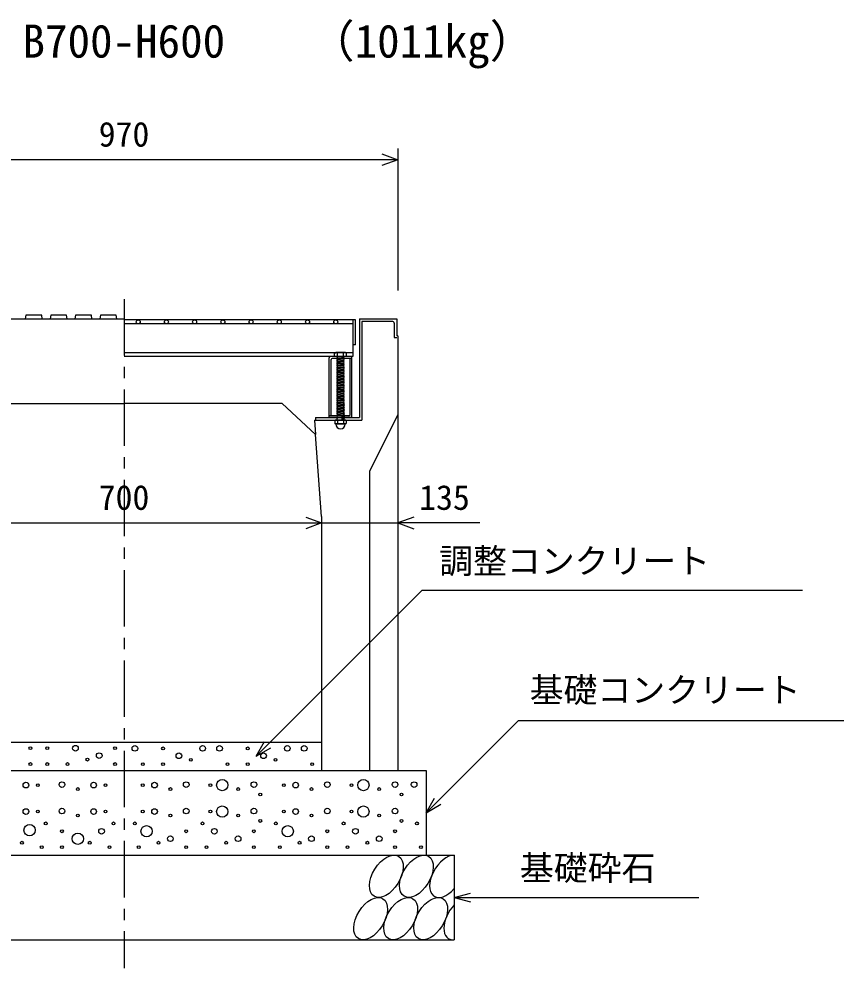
# Model space of a CAD drawing. Units: millimetres, scale not verified. Extents: x -16800 to 16800, y -5940 to 5940.
# Drawn here: x 2214 to 3661, y 2440 to 4121 of the extents above; entities that cross this region are included whole.
import ezdxf
from ezdxf.enums import TextEntityAlignment as Align

# ---------------------------------------------------------------- set-up
doc = ezdxf.new("R2010")
doc.units = ezdxf.units.MM
doc.header["$LTSCALE"] = 20
doc.linetypes.add('CHAIN1', pattern=[8, 5, -1, 1, -1])
doc.linetypes.add('DOTTED', pattern=[1.75, 0.25, -1.5])
for name, color, linetype, lineweight in [('0-0_DIM', 7, 'Continuous', 25), ('0-2_HATCH', 6, 'Continuous', 25), ('0-5_OUTLINE', 3, 'Continuous', 25), ('0-6_TXT', 7, 'Continuous', 25)]:
    doc.layers.add(name, color=color, linetype=linetype, lineweight=lineweight)
doc.styles.add('ＭＳ ゴシック', font='')
doc.styles.get('ＭＳ ゴシック').set_extended_font_data('MS Gothic')

msp = doc.modelspace()

# ---------------------------------------------------------------- linework, layer by layer
at = {"layer": '0-0_DIM'}
for p, q in [((2885, 3891.4), (2885, 3639.66)), ((2885, 3871.4), (1915, 3871.4)), ((2050, 3228.03), (2750, 3228.03)), ((2750, 3228.03), (2885, 3228.03)), ((3030.1, 3228.03), (2885, 3228.03)), ((3098.65, 2878.32), (2935, 2714.66)), ((3098.65, 2878.32), (3745.53, 2878.32)), ((2633.82, 2814.66), (2648.82, 2840.64)), ((2633.82, 2814.66), (2659.8, 2829.66)), ((2935, 2714.66), (2950, 2740.64)), ((2935, 2714.66), (2960.98, 2729.66)), ((2985, 2564.66), (3013.98, 2572.43)), ((2985, 2564.66), (3418.31, 2564.66)), ((2985, 2564.66), (3013.98, 2556.9))]:
    msp.add_line(p, q, dxfattribs=at)
at = {"layer": '0-0_DIM', "linetype": 'CHAIN1'}
msp.add_line((2400, 3624.66), (2400, 2439.66), dxfattribs=at)
at = {"layer": '0-0_DIM'}
for points in [[(2856.85, 3881.66), (2885.04, 3871.4), (2856.85, 3861.14)], [(2721.81, 3238.29), (2750, 3228.03), (2721.81, 3217.77)], [(2913.19, 3238.29), (2885, 3228.03), (2913.19, 3217.77)], [(2633.82, 2814.66), (2928.29, 3109.13), (3601.84, 3109.13)]]:
    msp.add_lwpolyline(points, dxfattribs=at)
at = {"layer": '0-2_HATCH'}
for p, q in [((2810, 3587.66), (2400, 3587.66)), ((2805.5, 3587.66), (2805.5, 3522.66)), ((2810, 3543.66), (2810, 3587.66)), ((2817, 3589.66), (2817, 3414.66)), ((2821.5, 3585.16), (2821.5, 3410.16)), ((2875, 3585.16), (2821.5, 3585.16)), ((2878.5, 3581.66), (2878.5, 3556.66)), ((2805.5, 3580.66), (2400, 3580.66)), ((2878.5, 3556.66), (2883, 3556.66)), ((2810, 3543.66), (2805.5, 3543.66)), ((2774.32, 3529.66), (2400, 3529.66)), ((2805.5, 3522.66), (2400, 3522.66)), ((2763.5, 3414.66), (2763.5, 3520.66)), ((2803.5, 3522.66), (2765.5, 3522.66)), ((2766.7, 3417.86), (2766.7, 3517.46)), ((2803.5, 3519.46), (2768.7, 3519.46)), ((2775, 3530.16), (2773, 3528.66)), ((2773, 3522.66), (2773, 3528.66)), ((2794, 3522.66), (2773, 3522.66)), ((2773.33, 3528.94), (2775, 3530.16)), ((2792, 3530.16), (2775, 3530.16)), ((2777, 3522.66), (2790, 3522.66)), ((2777, 3521.66), (2778, 3522.66)), ((2778, 3520.66), (2777, 3521.66)), ((2777, 3519.66), (2778, 3520.66)), ((2778, 3518.66), (2777, 3519.66)), ((2777, 3517.66), (2778, 3518.66)), ((2790, 3518.66), (2777, 3517.66)), ((2778, 3516.66), (2777, 3517.66)), ((2777, 3515.66), (2778, 3516.66)), ((2790, 3516.66), (2777, 3515.66)), ((2778, 3514.66), (2777, 3515.66)), ((2777, 3513.66), (2778, 3514.66)), ((2790, 3514.66), (2777, 3513.66)), ((2778, 3512.66), (2777, 3513.66)), ((2778, 3522.66), (2778, 3528.66)), ((2789, 3522.66), (2789, 3528.66)), ((2789, 3521.66), (2790, 3522.66)), ((2790, 3520.66), (2789, 3521.66)), ((2789, 3517.66), (2790, 3518.66)), ((2790, 3516.66), (2789, 3517.66)), ((2789, 3515.66), (2790, 3516.66)), ((2790, 3514.66), (2789, 3515.66)), ((2789, 3513.66), (2790, 3514.66)), ((2790, 3512.66), (2789, 3513.66)), ((2793.67, 3528.94), (2792, 3530.16)), ((2805.5, 3529.66), (2792.68, 3529.66)), ((2794, 3522.66), (2794, 3528.66)), ((2800.3, 3419.86), (2800.3, 3519.46)), ((2803.5, 3416.66), (2803.5, 3522.66)), ((2777, 3511.66), (2778, 3512.66)), ((2790, 3512.66), (2777, 3511.66)), ((2778, 3510.66), (2777, 3511.66)), ((2790, 3510.66), (2777, 3509.66)), ((2777, 3509.66), (2778, 3510.66)), ((2790, 3508.66), (2777, 3507.66)), ((2778, 3506.66), (2777, 3507.66)), ((2790, 3506.66), (2777, 3505.66)), ((2777, 3505.66), (2778, 3506.66)), ((2778, 3504.66), (2777, 3505.66)), ((2790, 3504.66), (2777, 3503.66)), ((2777, 3503.66), (2778, 3504.66)), ((2778, 3502.66), (2777, 3503.66)), ((2790, 3502.66), (2777, 3501.66)), ((2777, 3501.66), (2778, 3502.66)), ((2778, 3500.66), (2777, 3501.66)), ((2790, 3500.66), (2777, 3499.66)), ((2777, 3499.66), (2778, 3500.66)), ((2778, 3498.66), (2777, 3499.66)), ((2790, 3498.66), (2777, 3497.66)), ((2777, 3497.66), (2778, 3498.66)), ((2778, 3496.66), (2777, 3497.66)), ((2790, 3496.66), (2777, 3495.66)), ((2777, 3495.66), (2778, 3496.66)), ((2789, 3509.66), (2790, 3510.66)), ((2790, 3508.66), (2789, 3509.66)), ((2789, 3507.66), (2790, 3508.66)), ((2790, 3506.66), (2789, 3507.66)), ((2789, 3505.66), (2790, 3506.66)), ((2789, 3505.66), (2790, 3504.66)), ((2789, 3503.66), (2790, 3504.66)), ((2789, 3503.66), (2790, 3502.66)), ((2789, 3501.66), (2790, 3502.66)), ((2789, 3501.66), (2790, 3500.66)), ((2789, 3499.66), (2790, 3500.66)), ((2789, 3499.66), (2790, 3498.66)), ((2789, 3497.66), (2790, 3498.66)), ((2789, 3497.66), (2790, 3496.66)), ((2789, 3495.66), (2790, 3496.66)), ((2778, 3494.66), (2777, 3495.66)), ((2790, 3494.66), (2777, 3493.66)), ((2777, 3493.66), (2778, 3494.66)), ((2778, 3492.66), (2777, 3493.66)), ((2790, 3492.66), (2777, 3491.66)), ((2777, 3491.66), (2778, 3492.66)), ((2778, 3490.66), (2777, 3491.66)), ((2790, 3490.66), (2777, 3489.66)), ((2777, 3489.66), (2778, 3490.66)), ((2778, 3488.66), (2777, 3489.66)), ((2790, 3488.66), (2777, 3487.66)), ((2777, 3487.66), (2778, 3488.66)), ((2778, 3486.66), (2777, 3487.66)), ((2790, 3486.66), (2777, 3485.66)), ((2777, 3485.66), (2778, 3486.66)), ((2778, 3484.66), (2777, 3485.66)), ((2790, 3484.66), (2777, 3483.66)), ((2777, 3483.66), (2778, 3484.66)), ((2778, 3482.66), (2777, 3483.66)), ((2790, 3482.66), (2777, 3481.66)), ((2777, 3481.66), (2778, 3482.66)), ((2778, 3480.66), (2777, 3481.66)), ((2790, 3480.66), (2777, 3479.66)), ((2777, 3479.66), (2778, 3480.66)), ((2789, 3495.66), (2790, 3494.66)), ((2789, 3493.66), (2790, 3494.66)), ((2789, 3493.66), (2790, 3492.66)), ((2789, 3491.66), (2790, 3492.66)), ((2789, 3491.66), (2790, 3490.66)), ((2789, 3489.66), (2790, 3490.66)), ((2789, 3489.66), (2790, 3488.66)), ((2789, 3487.66), (2790, 3488.66)), ((2789, 3487.66), (2790, 3486.66)), ((2789, 3485.66), (2790, 3486.66)), ((2789, 3485.66), (2790, 3484.66)), ((2789, 3483.66), (2790, 3484.66)), ((2789, 3483.66), (2790, 3482.66)), ((2789, 3481.66), (2790, 3482.66)), ((2789, 3481.66), (2790, 3480.66)), ((2789, 3479.66), (2790, 3480.66)), ((2778, 3478.66), (2777, 3479.66)), ((2790, 3478.66), (2777, 3477.66)), ((2777, 3477.66), (2778, 3478.66)), ((2778, 3476.66), (2777, 3477.66)), ((2790.01, 3476.66), (2777.01, 3475.66)), ((2777.01, 3475.66), (2778.01, 3476.66)), ((2778.01, 3474.66), (2777.01, 3475.66)), ((2790.01, 3474.66), (2777.01, 3473.66)), ((2777.01, 3473.66), (2778.01, 3474.66)), ((2778.01, 3472.66), (2777.01, 3473.66)), ((2790.01, 3472.65), (2777.01, 3471.65)), ((2777.01, 3471.65), (2778.01, 3472.65)), ((2778.01, 3470.65), (2777.01, 3471.65)), ((2790.01, 3470.65), (2777.01, 3469.65)), ((2777.01, 3469.65), (2778.01, 3470.65)), ((2778.01, 3468.65), (2777.01, 3469.65)), ((2790.02, 3468.65), (2777.01, 3467.65)), ((2777.01, 3467.65), (2778.01, 3468.65)), ((2778.01, 3466.65), (2777.01, 3467.65)), ((2790.01, 3464.65), (2777.01, 3463.65)), ((2777.01, 3463.65), (2778.01, 3464.65)), ((2778.01, 3462.65), (2777.01, 3463.65)), ((2790.02, 3466.65), (2777.02, 3465.65)), ((2777.02, 3465.65), (2778.02, 3466.65)), ((2778.02, 3464.65), (2777.02, 3465.65)), ((2789, 3479.66), (2790, 3478.66)), ((2789, 3477.66), (2790, 3478.66)), ((2789, 3477.66), (2790.01, 3476.66)), ((2789.01, 3475.66), (2790.01, 3476.66)), ((2789.01, 3475.66), (2790.01, 3474.66)), ((2789.01, 3473.66), (2790.01, 3474.66)), ((2789.01, 3473.66), (2790.01, 3472.65)), ((2789.01, 3471.65), (2790.01, 3472.65)), ((2789.01, 3471.65), (2790.01, 3470.65)), ((2789.01, 3469.65), (2790.01, 3470.65)), ((2789.01, 3469.65), (2790.02, 3468.65)), ((2789.01, 3463.65), (2790.01, 3464.65)), ((2789.01, 3463.65), (2790.01, 3462.65)), ((2789.02, 3467.65), (2790.02, 3468.65)), ((2789.02, 3467.65), (2790.02, 3466.65)), ((2789.02, 3465.65), (2790.02, 3466.65)), ((2789.02, 3465.65), (2790.02, 3464.64)), ((2790.01, 3462.66), (2777.01, 3461.66)), ((2777.01, 3461.66), (2778.01, 3462.66)), ((2778.01, 3460.66), (2777.01, 3461.66)), ((2790.01, 3460.65), (2777.01, 3459.65)), ((2777.01, 3459.65), (2778.01, 3460.65)), ((2778.01, 3458.65), (2777.01, 3459.65)), ((2790.02, 3458.65), (2777.02, 3457.65)), ((2777.02, 3457.65), (2778.02, 3458.65)), ((2778.02, 3456.65), (2777.02, 3457.65)), ((2790.02, 3456.65), (2777.02, 3455.65)), ((2777.02, 3455.65), (2778.02, 3456.65)), ((2778.02, 3454.65), (2777.02, 3455.65)), ((2790.02, 3454.65), (2777.02, 3453.65)), ((2777.02, 3453.65), (2778.02, 3454.65)), ((2778.02, 3452.65), (2777.02, 3453.65)), ((2777.02, 3451.65), (2778.02, 3452.65)), ((2790.02, 3452.64), (2777.02, 3451.64)), ((2778.02, 3450.65), (2777.02, 3451.64)), ((2790.03, 3450.64), (2777.03, 3449.64)), ((2777.03, 3449.64), (2778.03, 3450.64)), ((2778.03, 3448.64), (2777.03, 3449.64)), ((2790.03, 3448.64), (2777.03, 3447.64)), ((2777.03, 3447.64), (2778.03, 3448.64)), ((2778.03, 3446.64), (2777.03, 3447.64)), ((2790.03, 3446.64), (2777.03, 3445.64)), ((2777.03, 3445.64), (2778.03, 3446.64)), ((2789.01, 3461.65), (2790.01, 3462.65)), ((2789.01, 3461.65), (2790.01, 3460.65)), ((2789.01, 3459.65), (2790.01, 3460.65)), ((2789.01, 3459.65), (2790.02, 3458.65)), ((2789.02, 3457.65), (2790.02, 3458.65)), ((2789.02, 3457.65), (2790.02, 3456.65)), ((2789.02, 3455.65), (2790.02, 3456.65)), ((2789.02, 3455.65), (2790.02, 3454.65)), ((2789.02, 3453.65), (2790.02, 3454.65)), ((2789.02, 3453.65), (2790.02, 3452.64)), ((2789.02, 3451.64), (2790.02, 3452.64)), ((2789.02, 3451.64), (2790.03, 3450.64)), ((2789.03, 3449.64), (2790.03, 3450.64)), ((2789.03, 3449.64), (2790.03, 3448.64)), ((2789.03, 3447.64), (2790.03, 3448.64)), ((2789.03, 3447.64), (2790.03, 3446.64)), ((2789.03, 3445.64), (2790.03, 3446.64)), ((2778.03, 3444.64), (2777.03, 3445.64)), ((2790.03, 3444.64), (2777.03, 3443.64)), ((2777.03, 3443.64), (2778.03, 3444.64)), ((2778.03, 3442.64), (2777.03, 3443.64)), ((2777.04, 3441.64), (2778.04, 3442.64)), ((2790.04, 3442.63), (2777.04, 3441.63)), ((2778.04, 3440.64), (2777.04, 3441.63)), ((2790.04, 3440.63), (2777.04, 3439.63)), ((2777.04, 3439.63), (2778.04, 3440.63)), ((2778.04, 3438.63), (2777.04, 3439.63)), ((2790.04, 3438.63), (2777.04, 3437.63)), ((2777.04, 3437.63), (2778.04, 3438.63)), ((2778.04, 3436.63), (2777.04, 3437.63)), ((2790.04, 3436.63), (2777.04, 3435.63)), ((2777.04, 3435.63), (2778.04, 3436.63)), ((2778.04, 3434.63), (2777.04, 3435.63)), ((2790.05, 3434.63), (2777.04, 3433.63)), ((2777.04, 3433.63), (2778.04, 3434.63)), ((2778.04, 3432.63), (2777.04, 3433.63)), ((2790.05, 3432.62), (2777.05, 3431.62)), ((2777.05, 3431.62), (2778.05, 3432.62)), ((2778.05, 3430.62), (2777.05, 3431.62)), ((2790.05, 3430.62), (2777.05, 3429.62)), ((2777.05, 3429.62), (2778.05, 3430.62)), ((2778.05, 3428.62), (2777.05, 3429.62)), ((2789.03, 3445.64), (2790.03, 3444.64)), ((2789.03, 3443.64), (2790.03, 3444.64)), ((2789.03, 3443.64), (2790.04, 3442.63)), ((2789.04, 3441.63), (2790.04, 3442.63)), ((2789.04, 3441.63), (2790.04, 3440.63)), ((2789.04, 3439.63), (2790.04, 3440.63)), ((2789.04, 3439.63), (2790.04, 3438.63)), ((2789.04, 3437.63), (2790.04, 3438.63)), ((2789.04, 3437.63), (2790.04, 3436.63)), ((2789.04, 3435.63), (2790.04, 3436.63)), ((2789.04, 3435.63), (2790.05, 3434.63)), ((2789.05, 3433.63), (2790.05, 3434.63)), ((2789.05, 3433.63), (2790.05, 3432.62)), ((2789.05, 3431.62), (2790.05, 3432.62)), ((2789.05, 3431.62), (2790.05, 3430.62)), ((2789.05, 3429.62), (2790.05, 3430.62)), ((2789.05, 3429.62), (2790.05, 3428.62)), ((2739, 3414.66), (2739, 3410.16)), ((2739, 3414.66), (2817, 3414.66)), ((2798.3, 3417.86), (2763.5, 3417.86)), ((2801.5, 3414.66), (2763.5, 3414.66)), ((2790.05, 3428.62), (2777.05, 3427.62)), ((2777.05, 3427.62), (2778.05, 3428.62)), ((2778.05, 3426.62), (2777.05, 3427.62)), ((2790.05, 3426.62), (2777.05, 3425.62)), ((2777.05, 3425.62), (2778.05, 3426.62)), ((2778.05, 3424.62), (2777.05, 3425.62)), ((2790.06, 3424.62), (2777.06, 3423.62)), ((2777.06, 3423.62), (2778.06, 3424.62)), ((2778.06, 3422.62), (2777.06, 3423.62)), ((2790.06, 3422.61), (2777.06, 3421.61)), ((2777.06, 3421.61), (2778.06, 3422.61)), ((2778.06, 3420.61), (2777.06, 3421.61)), ((2790.06, 3420.61), (2777.06, 3419.61)), ((2777.06, 3419.61), (2778.06, 3420.61)), ((2778.06, 3418.61), (2777.06, 3419.61)), ((2790.06, 3418.61), (2777.06, 3417.61)), ((2777.06, 3417.61), (2778.06, 3418.61)), ((2778.06, 3416.61), (2777.06, 3417.61)), ((2777.07, 3415.61), (2778.07, 3416.61)), ((2778.07, 3414.61), (2777.07, 3415.61)), ((2777.07, 3413.61), (2778.07, 3414.61)), ((2778.07, 3412.61), (2777.07, 3413.61)), ((2777.07, 3411.6), (2778.07, 3412.6)), ((2789.05, 3427.62), (2790.05, 3428.62)), ((2789.05, 3427.62), (2790.05, 3426.62)), ((2789.05, 3425.62), (2790.05, 3426.62)), ((2789.06, 3425.62), (2790.06, 3424.62)), ((2789.06, 3423.62), (2790.06, 3424.62)), ((2789.06, 3423.62), (2790.06, 3422.61)), ((2789.06, 3421.61), (2790.06, 3422.61)), ((2789.06, 3421.61), (2790.06, 3420.61)), ((2789.06, 3419.61), (2790.06, 3420.61)), ((2789.06, 3419.61), (2790.06, 3418.61)), ((2789.06, 3417.61), (2790.06, 3418.61)), ((2789.06, 3417.61), (2790.07, 3416.61)), ((2789.07, 3415.61), (2790.07, 3416.61)), ((2789.07, 3415.61), (2790.07, 3414.61)), ((2789.07, 3413.61), (2790.07, 3414.61)), ((2789.07, 3413.61), (2790.07, 3412.6)), ((2789.07, 3411.6), (2790.07, 3412.6)), ((2737.21, 3410.16), (2821.5, 3410.16)), ((2737.21, 3410.16), (2739.11, 3384.81)), ((2774.16, 3410.16), (2773.29, 3409.51)), ((2773.29, 3409.51), (2773.29, 3404.33)), ((2774.99, 3403.36), (2773.29, 3404.33)), ((2792.84, 3410.16), (2774.16, 3410.16)), ((2774.99, 3403.03), (2774.99, 3403.36)), ((2792.01, 3403.36), (2774.99, 3403.36)), ((2792.01, 3403.03), (2774.99, 3403.03)), ((2778.07, 3410.6), (2777.07, 3411.6)), ((2777.63, 3410.16), (2778.07, 3410.6)), ((2778.4, 3409.51), (2778.4, 3404.33)), ((2788.6, 3409.51), (2788.6, 3404.33)), ((2789.07, 3411.6), (2790.07, 3410.6)), ((2789.63, 3410.16), (2790.07, 3410.6)), ((2792.01, 3403.36), (2793.71, 3404.33)), ((2792.01, 3403.03), (2792.01, 3403.36)), ((2792.84, 3410.16), (2793.71, 3409.51)), ((2793.71, 3409.51), (2793.71, 3404.33))]:
    msp.add_line(p, q, dxfattribs=at)
at = {"layer": '0-2_HATCH', "linetype": 'DOTTED'}
for p, q in [((2790, 3522.66), (2777, 3521.66)), ((2790, 3520.66), (2777, 3519.66)), ((2790.07, 3416.61), (2777.07, 3415.61)), ((2790.07, 3414.61), (2777.07, 3413.61)), ((2790.07, 3412.6), (2777.07, 3411.6)), ((2777.63, 3410.16), (2789.63, 3410.16)), ((2790.07, 3410.6), (2784.34, 3410.16))]:
    msp.add_line(p, q, dxfattribs=at)
at = {"layer": '0-2_HATCH'}
for points in [[(2255, 3589.66), (2254, 3596.16), (2226, 3596.16), (2225, 3589.66)], [(2299, 3589.66), (2298, 3596.16), (2270, 3596.16), (2269, 3589.66)], [(2343, 3589.66), (2342, 3596.16), (2314, 3596.16), (2313, 3589.66)], [(2387, 3589.66), (2386, 3596.16), (2358, 3596.16), (2357, 3589.66)], [(2790, 3518.66), (2789, 3519.66), (2790, 3520.66)], [(2777, 3507.66), (2778, 3508.66), (2777, 3509.66)], [(2790, 3510.66), (2789, 3511.66), (2790, 3512.66)]]:
    msp.add_lwpolyline(points, dxfattribs=at)
for centre, radius in [((2425, 3584.16), 3.5), ((2475, 3584.16), 3.5), ((2525, 3584.16), 3.5), ((2575, 3584.16), 3.5), ((2625, 3584.16), 3.5), ((2675, 3584.16), 3.5), ((2725, 3584.16), 3.5), ((2775, 3584.16), 3.5), ((2233.97, 2828.97), 2.5), ((2263.97, 2828.97), 2.5), ((2313.88, 2828.97), 5), ((2383.97, 2828.97), 2.5), ((2419.14, 2828.69), 5), ((2469.04, 2828.69), 2.5), ((2539.14, 2828.69), 5), ((2569.14, 2828.69), 5), ((2619.04, 2828.69), 2.5), ((2689.14, 2828.69), 5), ((2719.14, 2828.69), 5), ((2334.9, 2808.84), 2.5), ((2355.93, 2815.84), 5), ((2497.08, 2815.56), 5), ((2518.11, 2808.55), 2.5), ((2647.08, 2815.56), 5), ((2668.11, 2808.55), 2.5), ((2233.97, 2800.96), 2.5), ((2263.97, 2800.96), 2.5), ((2299.86, 2800.96), 2.5), ((2383.97, 2800.96), 2.5), ((2433.15, 2800.68), 2.5), ((2469.04, 2800.68), 2.5), ((2583.15, 2800.68), 2.5), ((2619.04, 2800.68), 2.5), ((2733.15, 2800.68), 2.5), ((2226.04, 2763.64), 5), ((2247.07, 2763.64), 2.5), ((2289.97, 2764.51), 5), ((2318.01, 2756.64), 2.5), ((2346.04, 2763.64), 5), ((2367.07, 2763.64), 2.5), ((2432.93, 2763.64), 2.5), ((2453.96, 2763.64), 5), ((2481.99, 2756.64), 2.5), ((2510.03, 2764.51), 5), ((2552.93, 2763.64), 2.5), ((2573.96, 2763.64), 10), ((2601.99, 2756.64), 2.5), ((2630.03, 2764.51), 5), ((2682.93, 2763.64), 2.5), ((2703.96, 2763.64), 5), ((2731.99, 2756.64), 2.5), ((2760.03, 2764.51), 5), ((2802.93, 2763.64), 2.5), ((2823.96, 2763.64), 10), ((2851.99, 2756.64), 2.5), ((2880.03, 2764.51), 5), ((2913.9, 2764.51), 5), ((2641.37, 2746.95), 2.5), ((2891.37, 2746.95), 2.5), ((2573.96, 2716.84), 10), ((2823.96, 2716.84), 10), ((2226.04, 2716.84), 5), ((2247.07, 2716.84), 2.5), ((2289.97, 2717.71), 5), ((2318.01, 2709.84), 2.5), ((2346.04, 2716.84), 5), ((2367.07, 2716.84), 2.5), ((2432.93, 2716.84), 2.5), ((2453.96, 2716.84), 5), ((2481.99, 2709.84), 2.5), ((2510.03, 2717.71), 5), ((2552.93, 2716.84), 2.5), ((2601.99, 2709.84), 2.5), ((2630.03, 2717.71), 5), ((2682.93, 2716.84), 2.5), ((2703.96, 2716.84), 5), ((2731.99, 2709.84), 2.5), ((2760.03, 2717.71), 5), ((2802.93, 2716.84), 2.5), ((2851.99, 2709.84), 2.5), ((2880.03, 2717.71), 5), ((2232.58, 2683.83), 10), ((2261.09, 2695.83), 2.5), ((2381.09, 2695.83), 2.5), ((2418.91, 2695.83), 2.5), ((2439.94, 2681.82), 10), ((2538.91, 2695.83), 2.5), ((2641.37, 2700.15), 2.5), ((2668.91, 2695.83), 2.5), ((2689.94, 2681.82), 10), ((2788.91, 2695.83), 2.5), ((2891.37, 2700.15), 2.5), ((2918.91, 2695.83), 2.5), ((2289.97, 2681.82), 2.5), ((2318.01, 2668.69), 10), ((2360.06, 2681.82), 5), ((2481.99, 2668.69), 5), ((2510.03, 2681.82), 2.5), ((2559.94, 2681.82), 5), ((2601.99, 2668.69), 5), ((2630.03, 2681.82), 2.5), ((2731.99, 2668.69), 5), ((2760.03, 2681.82), 2.5), ((2809.94, 2681.82), 5), ((2851.99, 2668.69), 5), ((2880.03, 2681.82), 2.5), ((2219.03, 2661.69), 2.5), ((2254.08, 2653.81), 2.5), ((2289.97, 2653.81), 2.5), ((2339.03, 2661.69), 2.5), ((2374.08, 2653.81), 2.5), ((2425.92, 2653.81), 2.5), ((2460.97, 2661.69), 2.5), ((2510.03, 2653.81), 2.5), ((2545.92, 2653.81), 2.5), ((2580.97, 2661.69), 2.5), ((2630.03, 2653.81), 2.5), ((2675.92, 2653.81), 2.5), ((2710.97, 2661.69), 2.5), ((2760.03, 2653.81), 2.5), ((2795.92, 2653.81), 2.5), ((2830.97, 2661.69), 2.5), ((2880.03, 2653.81), 2.5), ((2925.92, 2653.81), 2.5)]:
    msp.add_circle(centre, radius, dxfattribs=at)
for centre, radius, start, end in [((2875, 3581.66), 3.5, 0, 90), ((2765.5, 3520.66), 2, 90, 180), ((2768.7, 3517.46), 2, 90, 180), ((2775.5, 3526.04), 3.62, 46.39563, 133.60437), ((2783.5, 3514.04), 15.62, 69.39075, 110.60925), ((2791.5, 3526.04), 3.62, 46.39563, 133.60437), ((2798.3, 3419.86), 2, 270, 0), ((2801.5, 3416.66), 2, 270, 0), ((2775.85, 3404.81), 5.35, 61.49832, 118.50684), ((2775.85, 3409.03), 5.35, 241.49843, 298.50089), ((2783.5, 3403.03), 8.19, 180, 359.99995), ((2783.5, 3389.74), 20.42, 75.52621, 104.47362), ((2783.5, 3424.1), 20.42, 255.52638, 284.47374), ((2791.15, 3404.81), 5.35, 61.49231, 118.50169), ((2791.15, 3409.03), 5.35, 241.49989, 298.5)]:
    msp.add_arc(centre, radius, start, end, dxfattribs=at)
for centre in [(2864.72, 2602.14), (2917.93, 2602.14), (2836.84, 2527.15), (2890.04, 2527.15), (2943.25, 2527.15)]:
    msp.add_ellipse(centre, major_axis=(21.81, 35.31), ratio=0.5792, dxfattribs=at)
for centre, start_param, end_param in [((2971.14, 2602.14), 0.3357715, 4.4411806), ((2996.46, 2527.15), 1.2110787, 3.5658734)]:
    msp.add_ellipse(centre, major_axis=(21.81, 35.31), ratio=0.5792, start_param=start_param, end_param=end_param, dxfattribs=at)
at = {"layer": '0-5_OUTLINE'}
for p, q in [((1917, 3589.66), (2400, 3589.66)), ((2885, 3559.66), (2883, 3559.66)), ((2885, 3559.66), (2885, 2789.66)), ((2120, 3439.66), (2400, 3439.66)), ((2680, 3439.66), (2400, 3439.66)), ((2739.11, 3384.81), (2680, 3439.66)), ((2885, 3419.66), (2835, 3319.66)), ((2750, 3239.66), (2739.11, 3384.81)), ((2835, 3319.66), (2835, 2789.66)), ((2750, 3239.66), (2750, 2789.66)), ((2050, 2839.66), (2750, 2839.66)), ((1865, 2789.66), (2935, 2789.66)), ((2935, 2789.66), (2935, 2639.66)), ((1815, 2639.66), (2985, 2639.66)), ((2985, 2639.66), (2985, 2489.66)), ((1815, 2489.66), (2985, 2489.66))]:
    msp.add_line(p, q, dxfattribs=at)
msp.add_lwpolyline([(2817, 3589.66), (2883, 3589.66), (2883, 3559.66)], dxfattribs=at)

# ---------------------------------------------------------------- texts
at = {"layer": '0-0_DIM', "style": 'ＭＳ ゴシック'}
for s, p in [('970', (2355, 3881.4)), ('700', (2355, 3238.03)), ('135', (2922.81, 3238.03)), ('調整コンクリート', (2958.29, 3125.55)), ('基礎コンクリート', (3118.65, 2897.05)), ('基礎砕石', (3101.32, 2581.83))]:
    msp.add_text(s, height=43.99, dxfattribs=at).set_placement(p, align=Align.BOTTOM_LEFT)
at = {"layer": '0-6_TXT', "style": 'ＭＳ ゴシック'}
for s, p in [('（1011kg）', (2728.37, 4034.66)), ('B700-H600', (2220, 4034.66))]:
    msp.add_text(s, height=58.65, dxfattribs=at).set_placement(p, align=Align.BOTTOM_LEFT)

doc.saveas('drawing.dxf')
